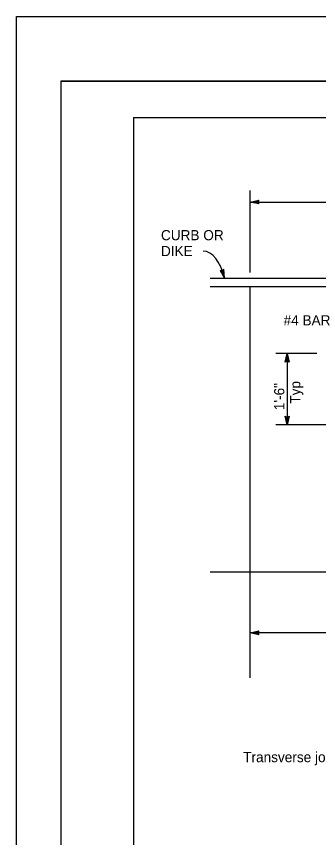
# Model space of a CAD drawing. Extents: x -894 to 866, y -476 to 714.
# Drawn here: x -894 to -686, y 148 to 714 of the extents above; entities that cross this region are included whole.
import ezdxf

# ---------------------------------------------------------------- set-up
doc = ezdxf.new("R2010")
doc.units = 0
for name, color, linetype in [('10 Sheet Format', 7, 'Continuous'), ('56 Stage 3 Anno', 7, 'Continuous'), ('57 Undefined', 7, 'Continuous'), ('60 Nongeo Data', 7, 'Continuous')]:
    doc.layers.add(name, color=color, linetype=linetype)

msp = doc.modelspace()

# ---------------------------------------------------------------- linework, layer by layer
at = {"layer": '10 Sheet Format'}
for p, q in [((-863.46, 668.96), (-863.46, -431.04)), ((-863.46, 668.96), (836.55, 668.96)), ((-813.45, 643.96), (811.55, 643.96)), ((-813.45, 643.96), (-813.45, -406.04))]:
    msp.add_line(p, q, dxfattribs=at)
for points in [[(-894.04, 713.56), (865.96, 713.56), (865.96, -476.44), (-894.04, -476.44)], [(-863.46, -431.04), (836.55, -431.04), (836.55, 668.96), (-863.46, 668.96)]]:
    msp.add_lwpolyline(points, close=True, dxfattribs=at)
at = {"layer": '56 Stage 3 Anno'}
for p, q in [((-733.26, 537.37), (-733.26, 593.7)), ((-733.26, 585.83), (-727.26, 587.16)), ((-733.26, 585.83), (-608.39, 585.83)), ((-727.26, 584.49), (-733.26, 585.83)), ((-733.26, 585.83), (-733.26, 585.83)), ((-727.48, 584.84), (-731.88, 585.83)), ((-731.87, 585.83), (-727.49, 586.8)), ((-730.5, 585.83), (-727.67, 586.45)), ((-727.71, 585.2), (-730.5, 585.83)), ((-729.12, 585.83), (-727.91, 586.09)), ((-727.89, 585.55), (-729.12, 585.83)), ((-727.26, 587.16), (-728.06, 585.83)), ((-728.06, 585.83), (-727.26, 584.49)), ((-727.26, 587.16), (-727.26, 587.16)), ((-727.26, 584.49), (-727.26, 584.49)), ((-752.36, 538.42), (-753.87, 538.79)), ((-753.87, 538.79), (-753.87, 538.79)), ((-753.87, 538.79), (-750.84, 533.44)), ((-753.47, 538.69), (-751.25, 534.76)), ((-753.06, 538.57), (-751.65, 536.08)), ((-752.67, 538.5), (-752.05, 537.41)), ((-751.32, 539.57), (-752.36, 538.42)), ((-752.05, 537.41), (-752.15, 538.64)), ((-751.65, 536.08), (-751.87, 538.97)), ((-751.24, 534.77), (-751.59, 539.24)), ((-750.84, 533.44), (-751.32, 539.57)), ((-751.32, 539.57), (-751.32, 539.57)), ((-750.84, 533.44), (-750.84, 533.44)), ((-687.22, 481.54), (-715.55, 481.54)), ((-709.01, 475.54), (-707.68, 481.54)), ((-707.68, 481.54), (-707.68, 432.38)), ((-707.68, 481.54), (-707.68, 481.54)), ((-707.68, 481.54), (-706.35, 475.54)), ((-707.68, 476.34), (-709.01, 475.54)), ((-709.01, 475.54), (-709.01, 475.54)), ((-708.66, 475.75), (-707.68, 480.16)), ((-708.3, 475.99), (-707.68, 478.77)), ((-707.95, 476.16), (-707.68, 477.39)), ((-707.68, 478.77), (-707.05, 475.95)), ((-707.68, 477.39), (-707.41, 476.18)), ((-706.35, 475.54), (-707.68, 476.34)), ((-707.67, 480.15), (-706.7, 475.77)), ((-706.35, 475.54), (-706.35, 475.54)), ((-707.68, 432.38), (-709, 438.38)), ((-709, 438.38), (-709, 438.38)), ((-709, 438.38), (-707.68, 437.58)), ((-707.68, 433.77), (-708.65, 438.14)), ((-707.67, 435.14), (-708.3, 437.97)), ((-707.67, 436.52), (-707.94, 437.73)), ((-707.68, 437.58), (-706.34, 438.38)), ((-706.34, 438.38), (-707.68, 432.38)), ((-706.69, 438.16), (-707.67, 433.76)), ((-707.05, 437.93), (-707.67, 435.14)), ((-707.4, 437.75), (-707.67, 436.52)), ((-706.34, 438.38), (-706.34, 438.38)), ((-661.58, 432.38), (-715.55, 432.38)), ((-707.68, 432.38), (-707.68, 432.38)), ((-733.26, 289.37), (-727.26, 290.7)), ((-412.91, 289.37), (-733.26, 289.37)), ((-727.26, 288.03), (-733.26, 289.37)), ((-733.26, 289.37), (-733.26, 289.37)), ((-727.48, 288.39), (-731.88, 289.37)), ((-731.87, 289.37), (-727.49, 290.34)), ((-730.5, 289.37), (-727.67, 290)), ((-727.71, 288.75), (-730.5, 289.37)), ((-729.12, 289.37), (-727.91, 289.64)), ((-727.89, 289.09), (-729.12, 289.37)), ((-727.26, 290.7), (-728.06, 289.37)), ((-728.06, 289.37), (-727.26, 288.03)), ((-727.26, 290.7), (-727.26, 290.7)), ((-727.26, 288.03), (-727.26, 288.03))]:
    msp.add_line(p, q, dxfattribs=at)
msp.add_ellipse((-770.19, 503.16), major_axis=(-5.41, -48.82), ratio=0.428737, start_param=2.2863, end_param=3.181684, dxfattribs=at)
at = {"layer": '60 Nongeo Data'}
for p, q in [((-760.82, 533.44), (-436.55, 533.44)), ((-760.82, 527.62), (-359.83, 527.62)), ((-733.26, 258.41), (-733.26, 527.62)), ((-760.82, 331.43), (-385.35, 331.43))]:
    msp.add_line(p, q, dxfattribs=at)

# ---------------------------------------------------------------- texts
at = {"layer": '57 Undefined'}
for s, p in [('CURB OR', (-794.57, 559.52)), ('DIKE', (-794.57, 548.58)), ('#4 BAR', (-710.17, 500.94)), ('Transverse joint more than 2\'-0" clear of drainage', (-737.99, 200.31))]:
    msp.add_text(s, height=7, dxfattribs=at).set_placement(p)
for s, p in [('1\'-6"', (-709.68, 442.58)), ('Typ', (-698.68, 447.04))]:
    msp.add_text(s, height=7, rotation=90, dxfattribs=at).set_placement(p)

doc.saveas('drawing.dxf')
